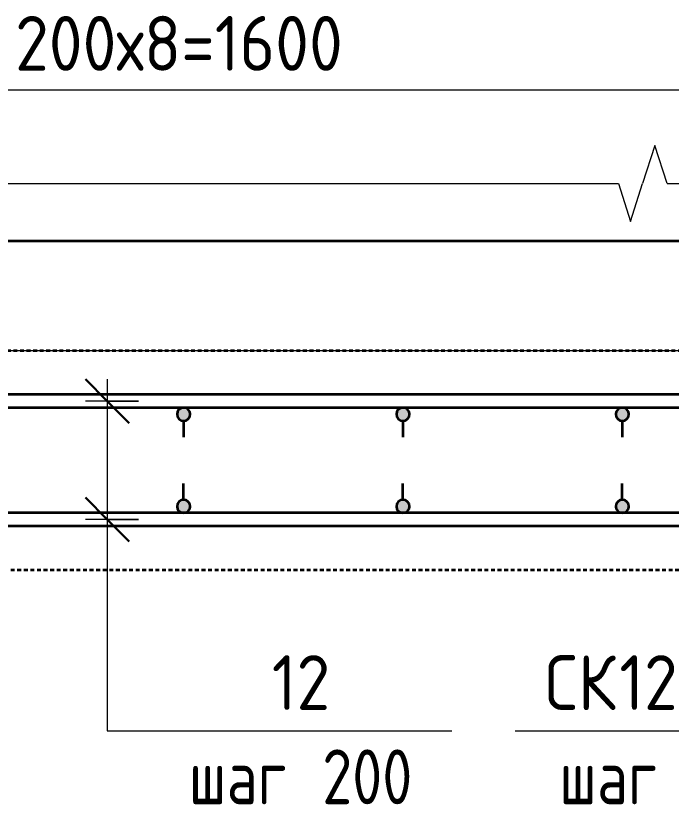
# Model space of a CAD drawing. Header units: millimetres. Extents: x 23200 to 49062, y -2858 to 35213.
# Drawn here: x 26239 to 26836, y 34131 to 34851 of the extents above; entities that cross this region are included whole.
import ezdxf

# ---------------------------------------------------------------- set-up
doc = ezdxf.new("R2010")
doc.units = ezdxf.units.MM
doc.linetypes.add('01 Штриховая _4 мм_', pattern=[6, 3.5, -2.5])
for name, color, linetype, lineweight in [('AA_Dim', 7, 'Continuous', 9), ('AA_Dim-20', 7, 'Continuous', 9), ('AA_Oformlenie', 7, 'Continuous', 9), ('AA_Vinoska', 7, 'Continuous', 9), ('AF_Perekritie', 7, 'Continuous', 60), ('AF_Perekritie_Опалубка', 253, 'Continuous', 20), ('KR_Armatura', 7, 'Continuous', 20), ('KR_Armatura_Tonkie', 7, 'Continuous', 20), ('KR_Fundament', 7, 'Continuous', 20)]:
    doc.layers.add(name, color=color, linetype=linetype, lineweight=lineweight)
doc.styles.add('ISOCPEUR_1', font='isocpeur.ttf', dxfattribs={"width": 0.9, "height": 50})
doc.styles.add('ISOCPEUR_2', font='isocpeur.ttf', dxfattribs={"width": 0.8, "height": 50})
doc.dimstyles.new('05_Округл_5мм__прозр__1', dxfattribs={"dimscale": 304.8, "dimtxt": 49.799059, "dimasz": 0.111549, "dimexe": 0.098425, "dimexo": 0.065617, "dimgap": 0.006562, "dimtad": 1, "dimdec": 0, "dimrnd": 5, "dimdsep": 46, "dimtxsty": 'ISOCPEUR_1', "dimblk1": 'OBLIQUE', "dimblk2": 'OBLIQUE', "dimsah": 1, "dimcen": 0.09, "dimdle": 0.098425, "dimazin": 0, "dimtfac": 1, "dimtdec": 4, "dimtix": 1, "dimtmove": 0, "dimatfit": 3, "dimfxl": 1, "dimtvp": 1, "dimtolj": 1, "dimtzin": 0, "dimlwd": 18, "dimlwe": 18, "dimarcsym": 2})
doc.dimstyles.new('10_Раскладка_арматуры_с_засечками', dxfattribs={"dimscale": 304.8, "dimtxt": 0.18, "dimasz": 0.131234, "dimexe": 0.065617, "dimexo": 0, "dimgap": 0, "dimtad": 1, "dimdec": 3, "dimrnd": 0.001, "dimdsep": 46, "dimtxsty": 'ISOCPEUR_2', "dimblk1": 'OBLIQUE', "dimblk2": 'OBLIQUE', "dimsah": 1, "dimcen": 0.09, "dimdle": 0.065617, "dimazin": 0, "dimtfac": 1, "dimtdec": 4, "dimtix": 1, "dimtmove": 0, "dimatfit": 3, "dimfxl": 1, "dimtvp": 1, "dimtolj": 1, "dimtzin": 0, "dimlwd": 18, "dimlwe": 18, "dimarcsym": 2})

# ---------------------------------------------------------------- blocks, each defined once
blk = doc.blocks.new('265_Выпуск П одной длины _НесАрм_РабПлоск_ - В1 _d12_-V11-Схема армирования стен входной группы на отм_ -1_700 в_о А_1-Б_1_5-7')
at = {"layer": 'KR_Armatura_Tonkie', "lineweight": 35}
for points in [[(-12, 0), (-11.78, -1.6), (-11.2, -3), (-10.24, -4.24), (-9, -5.2), (-7.55, -5.8), (-6, -6), (-4.45, -5.8), (-3, -5.2), (-1.76, -4.24), (-0.8, -3), (-0.2, -1.55), (0, 0), (-0.2, 1.55), (-0.8, 3), (-1.76, 4.24), (-3, 5.2), (-4.45, 5.8), (-6, 6), (-7.55, 5.8), (-9, 5.2), (-10.24, 4.24), (-11.2, 3), (-11.8, 1.55)], [(72, 0), (72.22, -1.6), (72.8, -3), (73.76, -4.24), (75, -5.2), (76.45, -5.8), (78, -6), (79.55, -5.8), (81, -5.2), (82.24, -4.24), (83.2, -3), (83.8, -1.55), (84, 0), (83.8, 1.55), (83.2, 3), (82.24, 4.24), (81, 5.2), (79.55, 5.8), (78, 6), (76.45, 5.8), (75, 5.2), (73.76, 4.24), (72.8, 3), (72.2, 1.55)]]:
    blk.add_hatch(color=256, dxfattribs=at).paths.add_polyline_path(points)
at = {"layer": 'KR_Armatura'}
for centre in [(-6, 0), (78, 0)]:
    blk.add_circle(centre, 6, dxfattribs=at)
at = {"layer": 'KR_Armatura_Tonkie', "lineweight": 35}
for p, q in [((0, 0), (15, 0)), ((72, 0), (57, 0))]:
    blk.add_line(p, q, dxfattribs=at)
for centre, start, end in [((-6, 0), 360, 180), ((-6, 0), 180, 360), ((78, 0), 360, 180), ((78, 0), 180, 360)]:
    blk.add_arc(centre, 6, start, end, dxfattribs=at)
blk = doc.blocks.new('Перекрытия 2 - Перекрытия 1-3673030-Схема армирования стен входной группы на отм_ -1_700 в_о А_1-Б_1_5-7')
at = {"layer": 'AF_Perekritie', "linetype": '01 Штриховая _4 мм_', "lineweight": 35}
for p, q in [((27650.06, 34545), (23880.06, 34545)), ((25550.06, 34345), (27350.06, 34345))]:
    blk.add_line(p, q, dxfattribs=at)
blk = doc.blocks.new('011_Прямоугольник обрыва _ЭлУзла_ - 011_Прямоугольник обрыва _ЭлУзла_-3874543-Схема армирования стен входной группы на отм_ -1_700 в_о А_1-Б_1_5-7')
at = {"layer": 'AA_Oformlenie'}
for p, q in [((1080.43, 0), (3151.72, 0)), ((3196.24, 0), (4231.63, 0))]:
    blk.add_line(p, q, dxfattribs=at)
blk = doc.blocks.new('DIMBLOCK26-Схема армирования стен входной группы на отм_ -1_700 в_о А_1-Б_1_5-7')
at = {"layer": 'AA_Dim-20', "lineweight": 18}
for p, q in [((25591.77, 34513), (25591.77, 34813.06)), ((27191.77, 34513), (27191.77, 34813.06)), ((25591.77, 34783.06), (27191.77, 34783.06)), ((25591.77, 34783.06), (25591.77, 34513)), ((27191.77, 34783.06), (27191.77, 34513))]:
    blk.add_line(p, q, dxfattribs=at)
at = {"layer": 'AA_Dim-20', "lineweight": 30}
for p, q in [((25591.77, 34783.06), (25608.77, 34800.06)), ((27191.77, 34783.06), (27208.77, 34800.06)), ((25591.77, 34783.06), (25574.77, 34766.06)), ((27191.77, 34783.06), (27174.77, 34766.06))]:
    blk.add_line(p, q, dxfattribs=at)
at = {"layer": 'AA_Dim-20', "color": 0, "lineweight": 18, "insert": (26238.07, 34850.38), "char_height": 50, "width": 368.8961, "attachment_point": 1, "line_spacing_factor": 1.149209, "style": 'ISOCPEUR_1'}
blk.add_mtext('200х8=1600', dxfattribs=at)
blk = doc.blocks.new('_Oblique')
at = {"color": 0, "linetype": 'ByBlock', "lineweight": -2}
blk.add_line((-0.5, -0.5), (0.5, 0.5), dxfattribs=at)
blk = doc.blocks.new('042_М_Арматуры - Диам длина поз _ Шаг-2260295-Схема армирования стен входной группы на отм_ -1_700 в_о А_1-Б_1_5-7')
at = {"layer": 'AA_Vinoska'}
blk.add_line((-7, 0), (7, 0), dxfattribs=at)
blk = doc.blocks.new('042_М_Арматуры - Диам длина поз _ Комментарий-2260297-Схема армирования стен входной группы на отм_ -1_700 в_о А_1-Б_1_5-7')
at = {"layer": 'AA_Vinoska'}
blk.add_line((-7, 0), (7, 0), dxfattribs=at)
blk = doc.blocks.new('DIMBLOCK43-Схема армирования стен входной группы на отм_ -1_700 в_о А_1-Б_1_5-7')
at = {"layer": 'AA_Dim-20', "lineweight": 30}
for p, q in [((26322.18, 34499), (26302.18, 34519)), ((26322.18, 34499), (26342.18, 34479)), ((26322.18, 34391), (26302.18, 34411)), ((26322.18, 34391), (26342.18, 34371))]:
    blk.add_line(p, q, dxfattribs=at)
at = {"layer": 'AA_Dim-20', "lineweight": 18}
for p, q in [((26322.18, 34519), (26322.18, 34371)), ((26350.46, 34499), (26302.18, 34499)), ((26322.18, 34499), (26350.46, 34499)), ((26350.46, 34391), (26302.18, 34391)), ((26322.18, 34391), (26350.46, 34391))]:
    blk.add_line(p, q, dxfattribs=at)

msp = doc.modelspace()

# ---------------------------------------------------------------- linework, layer by layer
at = {"layer": 'AA_Vinoska'}
for p, q in [((26821.4068, 34732.1601), (26810.145, 34697.5)), ((26832.6685, 34697.5), (26821.4068, 34732.1601)), ((26788.145, 34697.5), (26799.145, 34662.859)), ((26799.145, 34662.859), (26810.145, 34697.5)), ((26322.0059, 34393.362), (26322.0059, 34198.172)), ((26322.0059, 34198.172), (26356.3499, 34198.172))]:
    msp.add_line(p, q, dxfattribs=at)
at = {"layer": 'AF_Perekritie_Опалубка', "lineweight": 35}
msp.add_line((27750.0618, 34645), (23880.0618, 34645), dxfattribs=at)
at = {"layer": 'KR_Armatura_Tonkie', "lineweight": 35}
for p, q in [((27610.3178, 34505), (23920.0618, 34505)), ((27610.0618, 34505), (25483.2451, 34505)), ((27402.7563, 34493), (25505.3441, 34493)), ((27402.7563, 34493), (25505.3974, 34493)), ((27390.0804, 34397), (25510.0407, 34397)), ((27390.0804, 34397), (25510.2451, 34397)), ((27390.0837, 34385), (25510.0407, 34385)), ((27390.0837, 34385), (25510.2451, 34385))]:
    msp.add_line(p, q, dxfattribs=at)
at = {"layer": 'KR_Fundament'}
msp.add_line((27650.0618, 34545), (23880.0618, 34545), dxfattribs=at)

# ---------------------------------------------------------------- block references
at = {"layer": 'AA_Oformlenie'}
msp.add_blockref('011_Прямоугольник обрыва _ЭлУзла_ - 011_Прямоугольник обрыва _ЭлУзла_-3874543-Схема армирования стен входной группы на отм_ -1_700 в_о А_1-Б_1_5-7', (23636.4236, 34697.5), dxfattribs=at)
at = {"layer": 'AA_Vinoska', "xscale": 19.99999999999999, "yscale": 19.99999999999999, "zscale": 19.99999999999999}
for name, p in [('042_М_Арматуры - Диам длина поз _ Комментарий-2260297-Схема армирования стен входной группы на отм_ -1_700 в_о А_1-Б_1_5-7', (26496.3499, 34198.172)), ('042_М_Арматуры - Диам длина поз _ Шаг-2260295-Схема армирования стен входной группы на отм_ -1_700 в_о А_1-Б_1_5-7', (26834.0791, 34198.172))]:
    msp.add_blockref(name, p, dxfattribs=at)
at = {"layer": 'AF_Perekritie', "linetype": '01 Штриховая _4 мм_', "lineweight": 20}
msp.add_blockref('Перекрытия 2 - Перекрытия 1-3673030-Схема армирования стен входной группы на отм_ -1_700 в_о А_1-Б_1_5-7', (0, 0), dxfattribs=at)
at = {"layer": 'KR_Armatura_Tonkie', "lineweight": 35, "rotation": 89.9999999999999}
for p in [(26391.774, 34409), (26591.774, 34409), (26791.774, 34409)]:
    msp.add_blockref('265_Выпуск П одной длины _НесАрм_РабПлоск_ - В1 _d12_-V11-Схема армирования стен входной группы на отм_ -1_700 в_о А_1-Б_1_5-7', p, dxfattribs=at)

# ---------------------------------------------------------------- texts
at = {"layer": 'AA_Vinoska', "char_height": 50, "attachment_point": 1}
for s, insert, width, style in [('12', (26472.1527, 34267.2541), 66.379725, 'ISOCPEUR_1'), ('СК', (26721.1419, 34267.2541), 82.253137, 'ISOCPEUR_1'), ('12/161', (26789.0076, 34267.2541), 199.139175, 'ISOCPEUR_1'), (' 200', (26492.691, 34181.273), 133.4008, 'ISOCPEUR_2'), ('шаг', (26396.3827, 34181.273), 116.7257, 'ISOCPEUR_2'), ('шаг', (26734.1119, 34181.273), 116.7257, 'ISOCPEUR_2')]:
    msp.add_mtext(s, dxfattribs=dict(at, insert=insert, width=width, style=style))

# ---------------------------------------------------------------- dimensions: what is measured, and where the dimension line sits
at = {"layer": 'AA_Dim', "lineweight": 18}
dim = msp.add_linear_dim(base=(27191.774, 34783.0591), p1=(25591.774, 34493), p2=(27191.774, 34493), dimstyle='05_Округл_5мм__прозр__1', override={"dimpost": '200х8=<>', "dimfxl": 1600}, dxfattribs=at)
dim.commit()
dim.dimension.update_dxf_attribs({"geometry": 'DIMBLOCK26-Схема армирования стен входной группы на отм_ -1_700 в_о А_1-Б_1_5-7', "text_midpoint": (26391.774, 34810.0591)})
dim = msp.add_linear_dim(base=(26322.179, 34391), p1=(26350.4633, 34499), p2=(26350.4633, 34391), angle=90, dimstyle='10_Раскладка_арматуры_с_засечками', override={"dimpost": '<>', "dimfxl": 108}, dxfattribs=at)
dim.commit()
dim.dimension.update_dxf_attribs({"geometry": 'DIMBLOCK43-Схема армирования стен входной группы на отм_ -1_700 в_о А_1-Б_1_5-7', "text_midpoint": (26297.179, 34445)})

doc.saveas('drawing.dxf')
